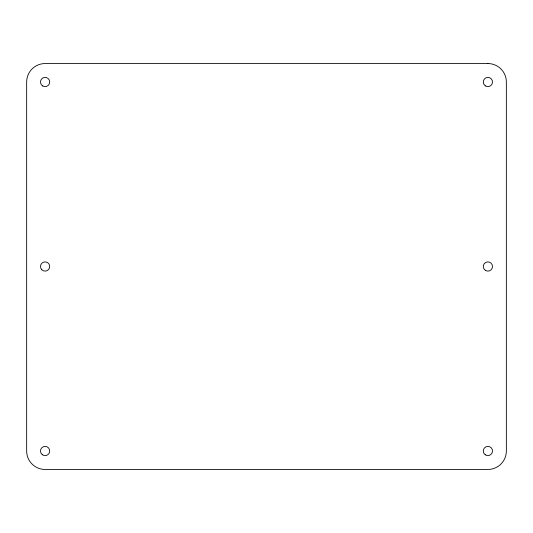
<?xml version="1.0" encoding="UTF-8"?>
<svg xmlns="http://www.w3.org/2000/svg" width="533" height="533" viewBox="0 0 533 533"><rect width="100%" height="100%" fill="white"/><g stroke="black" fill="none" stroke-linecap="round" stroke-linejoin="round"><path stroke-width="0.8" d="M487.902 63.547L45.098 63.547A18.448 18.448 0 0 0 26.65 82.002L26.65 450.998A18.448 18.448 0 0 0 45.098 469.453L487.902 469.453A18.448 18.448 0 0 0 506.35 450.998L506.35 82.002A18.448 18.448 0 0 0 487.902 63.547M485.503 85.94A4.61 4.61 0 0 0 492.512 82.109A4.61 4.61 0 0 0 485.69 77.951A4.61 4.61 0 0 0 485.503 85.94M485.596 270.498A4.61 4.61 0 0 0 492.512 266.5A4.61 4.61 0 0 0 485.596 262.502A4.61 4.61 0 0 0 485.596 270.498M41.84 269.765A4.61 4.61 0 0 0 49.556 267.693A4.61 4.61 0 0 0 43.906 262.043A4.61 4.61 0 0 0 41.84 269.765M42.793 85.993A4.61 4.61 0 0 0 49.716 82.002A4.61 4.61 0 0 0 42.793 78.005A4.61 4.61 0 0 0 42.793 85.993M42.38 454.729A4.61 4.61 0 0 0 49.689 451.491A4.61 4.61 0 0 0 43.233 446.781A4.61 4.61 0 0 0 42.38 454.729M485.243 454.769A4.61 4.61 0 0 0 492.492 451.418A4.61 4.61 0 0 0 485.963 446.814A4.61 4.61 0 0 0 485.243 454.769"/></g></svg>
